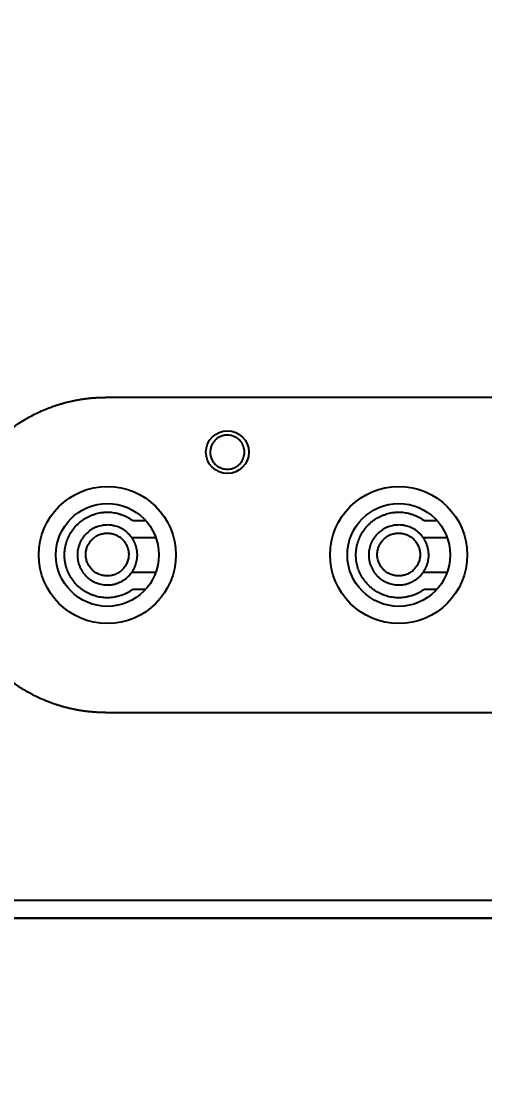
# Model space of a CAD drawing. Extents: x 2759 to 9191, y -64 to 2464.
# Drawn here: x 3125.8 to 3152.8, y 654.8 to 716.3 of the extents above; entities that cross this region are included whole.
import ezdxf

# ---------------------------------------------------------------- set-up
doc = ezdxf.new("R2010")
doc.units = 0
doc.header["$LTSCALE"] = 20
doc.header["$MEASUREMENT"] = 0
doc.layers.get('0').update_dxf_attribs({"linetype": 'CONTINUOUS'})
doc.layers.get('DEFPOINTS').update_dxf_attribs({"linetype": 'CONTINUOUS'})
doc.styles.get("Standard").update_dxf_attribs({"font": 'NanumGothic.ttf'})
doc.dimstyles.get("Standard").update_dxf_attribs({"dimtxt": 2.7, "dimasz": 2.5, "dimexe": 1.5, "dimexo": 1.5, "dimgap": 1.5, "dimtad": 1, "dimdec": 0, "dimlfac": 10, "dimzin": 0, "dimdsep": 46, "dimtxsty": 'Standard', "dimcen": 0, "dimclrt": 2, "dimadec": 0, "dimazin": 0, "dimtfac": 1, "dimtdec": 0, "dimtmove": 0, "dimatfit": 3, "dimfxl": 0, "dimtolj": 1, "dimtzin": 0, "dimarcsym": 0})

# ---------------------------------------------------------------- blocks, each defined once
blk = doc.blocks.new('*D44')
at = {"color": 3, "lineweight": -2, "ltscale": 10}
for p, q in [((2915.782, 663.435), (2915.782, 155.76)), ((3200.782, 205.096), (3200.782, 155.76)), ((2935.782, 160.76), (3180.782, 160.76))]:
    blk.add_line(p, q, dxfattribs=at)
at = {"color": 3, "ltscale": 10}
for points in [[(2935.782, 164.093), (2935.782, 157.426), (2915.782, 160.76)], [(3180.782, 164.093), (3180.782, 157.426), (3200.782, 160.76)]]:
    blk.add_solid(points, dxfattribs=at)
at = {"layer": 'DEFPOINTS', "color": 0, "ltscale": 10}
for p in [(2915.782, 664.935), (3200.782, 206.596), (3200.782, 160.76)]:
    blk.add_point(p, dxfattribs=at)
at = {"color": 2, "ltscale": 10, "insert": (3058.282, 184.368), "char_height": 25, "attachment_point": 5}
blk.add_mtext('\\A1;285', dxfattribs=at)
blk = doc.blocks.new('*D43')
at = {"color": 3, "linetype": 'ByBlock', "lineweight": -2}
for p, q in [((3600.371, 707.347), (3600.371, 30.904)), ((2895.782, 282.187), (2895.782, 30.904)), ((2915.782, 35.904), (3580.371, 35.904))]:
    blk.add_line(p, q, dxfattribs=at)
at = {"color": 3}
for points in [[(2915.782, 39.238), (2915.782, 32.571), (2895.782, 35.904)], [(3580.371, 39.238), (3580.371, 32.571), (3600.371, 35.904)]]:
    blk.add_solid(points, dxfattribs=at)
at = {"layer": 'DEFPOINTS', "color": 0}
for p in [(3600.371, 708.847), (2895.782, 283.687), (3600.371, 35.904)]:
    blk.add_point(p, dxfattribs=at)
at = {"color": 2, "insert": (3244.56, 59.477), "char_height": 25, "attachment_point": 5}
blk.add_mtext('\\A1;705', dxfattribs=at)

msp = doc.modelspace()

# ---------------------------------------------------------------- linework, layer by layer
at = {"color": 7}
msp.add_line((2920.957, 663.935), (3584.337, 663.935), dxfattribs=at)
at = {"color": 7, "linetype": 'Continuous'}
for centre, radius in [((3137.784, 691.135), 1.25), ((3130.784, 685.135), 4), ((3147.784, 685.135), 4), ((3130.784, 685.135), 3), ((3147.784, 685.135), 3)]:
    msp.add_circle(centre, radius, dxfattribs=at)
for points, knots in [([(3112.197, 734.786), (3123.576, 730.862), (3134.956, 726.938), (3149.183, 722.032), (3152.029, 721.051), (3157.72, 719.089), (3163.412, 717.126), (3169.104, 715.164), (3174.795, 713.201), (3177.641, 712.22), (3186.179, 709.276), (3191.872, 707.313), (3203.256, 703.387), (3208.948, 701.425), (3220.333, 697.499), (3226.025, 695.536), (3234.564, 692.592), (3237.41, 691.61), (3243.102, 689.648), (3245.949, 688.666), (3248.795, 687.685)], [0, 0, 0, 0, 0.25, 0.25, 0.3125, 0.3125, 0.375, 0.4375, 0.4375, 0.5, 0.5, 0.625, 0.625, 0.75, 0.75, 0.875, 0.875, 0.9375, 0.9375, 1, 1, 1, 1]), ([(3248.316, 686.342), (3245.469, 687.324), (3242.622, 688.305), (3236.928, 690.268), (3234.081, 691.25), (3225.54, 694.194), (3219.846, 696.157), (3208.458, 700.083), (3202.765, 702.046), (3191.377, 705.972), (3185.683, 707.935), (3177.143, 710.879), (3174.296, 711.861), (3168.603, 713.823), (3162.909, 715.786), (3157.216, 717.748), (3151.523, 719.711), (3148.677, 720.692), (3134.445, 725.596), (3123.061, 729.52), (3111.679, 733.443)], [0, 0, 0, 0, 0.0625, 0.0625, 0.125, 0.125, 0.25, 0.25, 0.375, 0.375, 0.5, 0.5, 0.5625, 0.5625, 0.625, 0.6875, 0.6875, 0.75, 0.75, 1, 1, 1, 1]), ([(3148.827, 728.55), (3158.531, 725.206), (3168.235, 721.86), (3182.792, 716.842), (3187.644, 715.169), (3197.349, 711.823), (3202.201, 710.15), (3211.906, 706.803), (3216.758, 705.13), (3226.464, 701.784), (3231.316, 700.111), (3238.595, 697.602), (3241.021, 696.765), (3244.661, 695.51), (3245.874, 695.092), (3248.3, 694.256), (3249.514, 693.837), (3253.153, 692.583), (3255.58, 691.747), (3259.22, 690.492), (3260.433, 690.074), (3262.86, 689.239), (3264.073, 688.821), (3265.286, 688.403)], [0, 0, 0, 0, 0.25, 0.25, 0.375, 0.375, 0.5, 0.5, 0.625, 0.625, 0.75, 0.75, 0.8125, 0.8125, 0.84375, 0.84375, 0.875, 0.875, 0.9375, 0.9375, 0.96875, 0.96875, 1, 1, 1, 1]), ([(3264.944, 687.406), (3263.731, 687.824), (3262.518, 688.243), (3260.092, 689.079), (3258.879, 689.498), (3255.24, 690.752), (3252.814, 691.589), (3249.175, 692.843), (3247.962, 693.262), (3245.537, 694.098), (3244.324, 694.516), (3240.685, 695.771), (3238.259, 696.608), (3230.982, 699.117), (3226.13, 700.79), (3216.427, 704.136), (3211.575, 705.809), (3201.872, 709.154), (3197.021, 710.827), (3187.318, 714.173), (3182.466, 715.846), (3167.913, 720.864), (3158.21, 724.21), (3148.509, 727.555)], [0, 0, 0, 0, 0.03125, 0.03125, 0.0625, 0.0625, 0.125, 0.125, 0.15625, 0.15625, 0.1875, 0.1875, 0.25, 0.25, 0.375, 0.375, 0.5, 0.5, 0.625, 0.625, 0.75, 0.75, 1, 1, 1, 1]), ([(3130.684, 675.935), (3130.667, 675.935), (3130.635, 675.935), (3130.586, 675.936), (3130.537, 675.936), (3130.489, 675.937), (3130.44, 675.938), (3130.392, 675.94), (3130.343, 675.941), (3130.295, 675.943), (3130.246, 675.945), (3130.198, 675.948), (3130.149, 675.95), (3130.101, 675.953), (3130.053, 675.956), (3130.005, 675.959), (3129.957, 675.963), (3129.909, 675.967), (3129.861, 675.971), (3129.813, 675.975), (3129.765, 675.98), (3129.717, 675.985), (3129.669, 675.99), (3129.621, 675.995), (3129.574, 676.001), (3129.526, 676.007), (3129.478, 676.013), (3129.431, 676.019), (3129.383, 676.026), (3129.336, 676.033), (3129.288, 676.04), (3129.241, 676.047), (3129.193, 676.055), (3129.146, 676.063), (3129.099, 676.071), (3129.052, 676.079), (3129.005, 676.088), (3128.958, 676.097), (3128.911, 676.106), (3128.864, 676.115), (3128.817, 676.125), (3128.77, 676.135), (3128.723, 676.145), (3128.676, 676.155), (3128.629, 676.166), (3128.583, 676.176), (3128.536, 676.188), (3128.489, 676.199), (3128.443, 676.211), (3128.396, 676.222), (3128.35, 676.234), (3128.304, 676.247), (3128.257, 676.259), (3128.211, 676.272), (3128.165, 676.285), (3128.119, 676.299), (3128.072, 676.312), (3128.026, 676.326), (3127.98, 676.34), (3127.934, 676.355), (3127.888, 676.369), (3127.842, 676.384), (3127.797, 676.399), (3127.751, 676.414), (3127.705, 676.43), (3127.659, 676.446), (3127.614, 676.462), (3127.568, 676.478), (3127.523, 676.495), (3127.477, 676.512), (3127.432, 676.529), (3127.386, 676.546), (3127.341, 676.564), (3127.296, 676.582), (3127.25, 676.6), (3127.205, 676.618), (3126.951, 676.723), (3126.498, 676.931), (3125.868, 677.283), (3125.269, 677.683), (3124.703, 678.131), (3124.127, 678.665), (3123.559, 679.29), (3123.021, 680.013), (3122.558, 680.787), (3122.172, 681.605), (3121.866, 682.456), (3121.646, 683.33), (3121.513, 684.222), (3121.469, 685.126), (3121.511, 686.03), (3121.642, 686.922), (3121.861, 687.797), (3122.166, 688.65), (3122.551, 689.47), (3123.014, 690.245), (3123.551, 690.971), (3124.16, 691.643), (3124.83, 692.253), (3125.555, 692.793), (3126.331, 693.258), (3126.904, 693.529), (3127.241, 693.667), (3127.326, 693.701), (3127.411, 693.734), (3127.496, 693.766), (3127.582, 693.797), (3127.668, 693.827), (3127.753, 693.857), (3127.839, 693.885), (3127.925, 693.913), (3128.012, 693.94), (3128.098, 693.966), (3128.185, 693.991), (3128.272, 694.015), (3128.359, 694.038), (3128.446, 694.061), (3128.534, 694.082), (3128.621, 694.103), (3128.709, 694.123), (3128.797, 694.141), (3128.885, 694.159), (3128.973, 694.177), (3129.062, 694.193), (3129.15, 694.208), (3129.239, 694.223), (3129.328, 694.236), (3129.417, 694.249), (3129.506, 694.261), (3129.596, 694.272), (3129.686, 694.282), (3129.775, 694.291), (3129.865, 694.3), (3129.956, 694.307), (3130.046, 694.314), (3130.137, 694.319), (3130.227, 694.324), (3130.318, 694.328), (3130.409, 694.331), (3130.501, 694.333), (3130.592, 694.335), (3130.653, 694.335), (3130.684, 694.335)], [0, 0, 0, 0, 0.001688, 0.003374, 0.005059, 0.006743, 0.008424, 0.010104, 0.011783, 0.013461, 0.015137, 0.016812, 0.018485, 0.020158, 0.021829, 0.023499, 0.025168, 0.026836, 0.028503, 0.030169, 0.031834, 0.033498, 0.035162, 0.036825, 0.038487, 0.040148, 0.041809, 0.043469, 0.045129, 0.046788, 0.048447, 0.050105, 0.051764, 0.053421, 0.055079, 0.056736, 0.058394, 0.060051, 0.061708, 0.063365, 0.065022, 0.066679, 0.068337, 0.069994, 0.071652, 0.07331, 0.074968, 0.076627, 0.078286, 0.079946, 0.081606, 0.083266, 0.084928, 0.08659, 0.088252, 0.089915, 0.091579, 0.093244, 0.09491, 0.096577, 0.098244, 0.099913, 0.101583, 0.103254, 0.104926, 0.106599, 0.108273, 0.109949, 0.111626, 0.113304, 0.114984, 0.116665, 0.118348, 0.120032, 0.121718, 0.123406, 0.125095, 0.150232, 0.17514, 0.199975, 0.224892, 0.250047, 0.281416, 0.312482, 0.343551, 0.374925, 0.406303, 0.437371, 0.468436, 0.499798, 0.531191, 0.562273, 0.593348, 0.624719, 0.656134, 0.687239, 0.71834, 0.749742, 0.78116, 0.81227, 0.843382, 0.874802, 0.877969, 0.881131, 0.884287, 0.887438, 0.890584, 0.893726, 0.896863, 0.899996, 0.903126, 0.906252, 0.909375, 0.912495, 0.915613, 0.918729, 0.921843, 0.924955, 0.928066, 0.931177, 0.934286, 0.937396, 0.940505, 0.943615, 0.946725, 0.949837, 0.952949, 0.956063, 0.959179, 0.962298, 0.965419, 0.968542, 0.971669, 0.974799, 0.977933, 0.981071, 0.984213, 0.98736, 0.990512, 0.993669, 0.996832, 1, 1, 1, 1]), ([(3181.884, 694.335), (3179.75, 694.335), (3177.617, 694.335), (3173.35, 694.335), (3166.95, 694.335), (3158.417, 694.335), (3152.017, 694.335), (3147.75, 694.335), (3145.617, 694.335), (3139.217, 694.335), (3134.95, 694.335), (3130.684, 694.335)], [0, 0, 0, 0, 0.125, 0.125, 0.25, 0.5, 0.625, 0.625, 0.75, 0.75, 1, 1, 1, 1]), ([(3137.784, 690.135), (3137.718, 690.135), (3137.653, 690.142), (3137.557, 690.162), (3137.525, 690.17), (3137.463, 690.189), (3137.432, 690.2), (3137.341, 690.238), (3137.283, 690.268), (3137.215, 690.313), (3137.202, 690.323), (3137.175, 690.342), (3137.162, 690.352), (3137.124, 690.383), (3137.099, 690.405), (3137.03, 690.474), (3136.989, 690.525), (3136.935, 690.607), (3136.918, 690.635), (3136.887, 690.693), (3136.859, 690.752), (3136.837, 690.813), (3136.823, 690.86), (3136.819, 690.876), (3136.811, 690.908), (3136.807, 690.924), (3136.79, 691.004), (3136.784, 691.069), (3136.784, 691.167), (3136.785, 691.199), (3136.79, 691.248), (3136.792, 691.264), (3136.797, 691.297), (3136.8, 691.313), (3136.816, 691.393), (3136.835, 691.456), (3136.867, 691.531), (3136.873, 691.546), (3136.887, 691.576), (3136.895, 691.591), (3136.918, 691.634), (3136.934, 691.662), (3136.988, 691.744), (3137.029, 691.795), (3137.087, 691.853), (3137.099, 691.864), (3137.124, 691.886), (3137.161, 691.918), (3137.227, 691.967), (3137.283, 692), (3137.326, 692.023), (3137.341, 692.03), (3137.371, 692.044), (3137.386, 692.051), (3137.462, 692.083), (3137.524, 692.102), (3137.62, 692.121), (3137.652, 692.126), (3137.718, 692.133), (3137.751, 692.135), (3137.849, 692.135), (3137.913, 692.128), (3138.01, 692.109), (3138.042, 692.101), (3138.105, 692.082), (3138.166, 692.06), (3138.225, 692.032), (3138.268, 692.009), (3138.283, 692.001), (3138.311, 691.984), (3138.325, 691.975), (3138.394, 691.93), (3138.444, 691.889), (3138.513, 691.82), (3138.535, 691.796), (3138.566, 691.758), (3138.576, 691.745), (3138.596, 691.718), (3138.605, 691.705), (3138.65, 691.637), (3138.681, 691.579), (3138.712, 691.504), (3138.718, 691.488), (3138.729, 691.457), (3138.735, 691.442), (3138.749, 691.395), (3138.757, 691.363), (3138.777, 691.267), (3138.784, 691.203), (3138.784, 691.12), (3138.783, 691.104), (3138.782, 691.071), (3138.78, 691.055), (3138.775, 691.006), (3138.766, 690.942), (3138.75, 690.878), (3138.735, 690.831), (3138.73, 690.816), (3138.719, 690.785), (3138.713, 690.769), (3138.682, 690.693), (3138.651, 690.636), (3138.597, 690.554), (3138.578, 690.528), (3138.547, 690.489), (3138.536, 690.477), (3138.514, 690.452), (3138.503, 690.44), (3138.445, 690.383), (3138.395, 690.341), (3138.327, 690.296), (3138.313, 690.287), (3138.285, 690.27), (3138.27, 690.262), (3138.227, 690.239), (3138.197, 690.225), (3138.107, 690.188), (3138.045, 690.168), (3137.915, 690.142), (3137.85, 690.135), (3137.784, 690.135)], [0, 0, 0, 0, 0.03125, 0.03125, 0.046875, 0.046875, 0.0625, 0.0625, 0.09375, 0.09375, 0.101563, 0.101563, 0.109375, 0.109375, 0.125, 0.125, 0.15625, 0.15625, 0.171875, 0.171875, 0.1875, 0.203125, 0.203125, 0.210938, 0.210938, 0.21875, 0.21875, 0.25, 0.25, 0.265625, 0.265625, 0.273438, 0.273438, 0.28125, 0.28125, 0.3125, 0.3125, 0.320313, 0.320313, 0.328125, 0.328125, 0.34375, 0.34375, 0.375, 0.375, 0.382813, 0.382813, 0.390625, 0.40625, 0.421875, 0.421875, 0.429687, 0.429687, 0.4375, 0.4375, 0.46875, 0.46875, 0.484375, 0.484375, 0.5, 0.5, 0.53125, 0.53125, 0.546875, 0.546875, 0.5625, 0.578125, 0.578125, 0.585938, 0.585938, 0.59375, 0.59375, 0.625, 0.625, 0.640625, 0.640625, 0.648437, 0.648437, 0.65625, 0.65625, 0.6875, 0.6875, 0.695312, 0.695312, 0.703125, 0.703125, 0.71875, 0.71875, 0.75, 0.75, 0.757812, 0.757812, 0.765625, 0.765625, 0.78125, 0.796875, 0.796875, 0.804687, 0.804687, 0.8125, 0.8125, 0.84375, 0.84375, 0.859375, 0.859375, 0.867187, 0.867187, 0.875, 0.875, 0.90625, 0.90625, 0.914062, 0.914062, 0.921875, 0.921875, 0.9375, 0.9375, 0.96875, 0.96875, 1, 1, 1, 1]), ([(3132.282, 683.135), (3132.236, 683.101), (3132.188, 683.068), (3132.115, 683.022), (3132.091, 683.006), (3132.041, 682.977), (3132.016, 682.962), (3131.889, 682.893), (3131.68, 682.796), (3131.46, 682.728), (3131.319, 682.695), (3131.29, 682.689), (3131.233, 682.677), (3131.148, 682.662), (3131.004, 682.643), (3130.889, 682.637), (3130.801, 682.635), (3130.772, 682.635), (3130.714, 682.636), (3130.685, 682.637), (3130.541, 682.645), (3130.427, 682.659), (3130.202, 682.703), (3130.091, 682.733), (3129.954, 682.78), (3129.926, 682.79), (3129.872, 682.81), (3129.792, 682.842), (3129.713, 682.878), (3129.559, 682.955), (3129.461, 683.013), (3129.318, 683.111), (3129.271, 683.145), (3129.203, 683.199), (3129.18, 683.217), (3129.136, 683.255), (3129.115, 683.274), (3129.008, 683.371), (3128.93, 683.454), (3128.784, 683.631), (3128.718, 683.725), (3128.642, 683.849), (3128.627, 683.874), (3128.599, 683.924), (3128.558, 684), (3128.52, 684.078), (3128.451, 684.235), (3128.412, 684.343), (3128.373, 684.482), (3128.365, 684.51), (3128.351, 684.566), (3128.345, 684.594), (3128.326, 684.679), (3128.316, 684.736), (3128.292, 684.906), (3128.284, 685.021), (3128.284, 685.192), (3128.286, 685.25), (3128.292, 685.336), (3128.295, 685.365), (3128.301, 685.422), (3128.305, 685.451), (3128.325, 685.594), (3128.35, 685.707), (3128.413, 685.927), (3128.452, 686.035), (3128.51, 686.168), (3128.522, 686.194), (3128.547, 686.246), (3128.56, 686.272), (3128.6, 686.349), (3128.629, 686.399), (3128.719, 686.546), (3128.785, 686.64), (3128.894, 686.773), (3128.932, 686.816), (3128.992, 686.879), (3129.012, 686.9), (3129.054, 686.94), (3129.075, 686.96), (3129.182, 687.058), (3129.273, 687.129), (3129.462, 687.258), (3129.561, 687.316), (3129.691, 687.381), (3129.717, 687.393), (3129.77, 687.418), (3129.85, 687.452), (3129.931, 687.483), (3130.094, 687.538), (3130.205, 687.568), (3130.374, 687.601), (3130.431, 687.61), (3130.518, 687.621), (3130.547, 687.624), (3130.604, 687.629), (3130.633, 687.631), (3130.777, 687.638), (3130.892, 687.635), (3131.12, 687.614), (3131.234, 687.595), (3131.375, 687.562), (3131.403, 687.555), (3131.459, 687.54), (3131.542, 687.516), (3131.624, 687.487), (3131.785, 687.426), (3131.889, 687.377), (3132.04, 687.294), (3132.09, 687.265), (3132.188, 687.202), (3132.236, 687.169), (3132.282, 687.135)], [0, 0, 0, 0, 0.015625, 0.015625, 0.023438, 0.023438, 0.03125, 0.03125, 0.0625, 0.09375, 0.09375, 0.101563, 0.101563, 0.109375, 0.125, 0.140625, 0.140625, 0.148437, 0.148437, 0.15625, 0.15625, 0.1875, 0.1875, 0.21875, 0.21875, 0.226562, 0.226562, 0.234375, 0.25, 0.25, 0.28125, 0.28125, 0.296875, 0.296875, 0.304687, 0.304687, 0.3125, 0.3125, 0.34375, 0.34375, 0.375, 0.375, 0.382812, 0.382812, 0.390625, 0.40625, 0.40625, 0.4375, 0.4375, 0.445312, 0.445312, 0.453125, 0.453125, 0.46875, 0.46875, 0.5, 0.5, 0.515625, 0.515625, 0.523437, 0.523437, 0.53125, 0.53125, 0.5625, 0.5625, 0.59375, 0.59375, 0.601562, 0.601562, 0.609375, 0.609375, 0.625, 0.625, 0.65625, 0.65625, 0.671875, 0.671875, 0.679687, 0.679687, 0.6875, 0.6875, 0.71875, 0.71875, 0.75, 0.75, 0.757812, 0.757812, 0.765625, 0.78125, 0.78125, 0.8125, 0.8125, 0.828125, 0.828125, 0.835937, 0.835937, 0.84375, 0.84375, 0.875, 0.875, 0.90625, 0.90625, 0.914062, 0.914062, 0.921875, 0.9375, 0.9375, 0.96875, 0.96875, 0.984375, 0.984375, 1, 1, 1, 1]), ([(3149.282, 683.135), (3149.236, 683.101), (3149.188, 683.068), (3149.115, 683.022), (3149.091, 683.006), (3149.041, 682.977), (3149.016, 682.962), (3148.889, 682.893), (3148.68, 682.796), (3148.46, 682.728), (3148.319, 682.695), (3148.29, 682.689), (3148.233, 682.677), (3148.148, 682.662), (3148.004, 682.643), (3147.889, 682.637), (3147.802, 682.635), (3147.772, 682.635), (3147.714, 682.636), (3147.685, 682.637), (3147.541, 682.645), (3147.427, 682.659), (3147.202, 682.703), (3147.091, 682.733), (3146.954, 682.78), (3146.927, 682.79), (3146.872, 682.81), (3146.792, 682.842), (3146.713, 682.878), (3146.559, 682.955), (3146.461, 683.013), (3146.318, 683.111), (3146.271, 683.145), (3146.203, 683.199), (3146.18, 683.217), (3146.136, 683.255), (3146.115, 683.274), (3146.008, 683.371), (3145.93, 683.454), (3145.784, 683.631), (3145.718, 683.725), (3145.642, 683.849), (3145.627, 683.874), (3145.599, 683.924), (3145.558, 684), (3145.52, 684.078), (3145.451, 684.236), (3145.412, 684.343), (3145.373, 684.482), (3145.365, 684.51), (3145.351, 684.566), (3145.345, 684.594), (3145.326, 684.679), (3145.316, 684.736), (3145.292, 684.907), (3145.284, 685.021), (3145.284, 685.193), (3145.286, 685.25), (3145.292, 685.336), (3145.295, 685.365), (3145.301, 685.422), (3145.305, 685.451), (3145.325, 685.595), (3145.35, 685.707), (3145.413, 685.928), (3145.452, 686.036), (3145.51, 686.168), (3145.522, 686.194), (3145.547, 686.246), (3145.56, 686.272), (3145.601, 686.349), (3145.629, 686.399), (3145.719, 686.546), (3145.785, 686.64), (3145.894, 686.773), (3145.932, 686.816), (3145.992, 686.879), (3146.012, 686.9), (3146.054, 686.94), (3146.075, 686.96), (3146.182, 687.058), (3146.272, 687.129), (3146.462, 687.258), (3146.561, 687.316), (3146.691, 687.381), (3146.717, 687.393), (3146.77, 687.418), (3146.85, 687.452), (3146.93, 687.483), (3147.094, 687.538), (3147.205, 687.568), (3147.374, 687.601), (3147.431, 687.61), (3147.517, 687.621), (3147.546, 687.624), (3147.604, 687.629), (3147.633, 687.631), (3147.777, 687.638), (3147.892, 687.635), (3148.12, 687.614), (3148.234, 687.595), (3148.375, 687.562), (3148.403, 687.555), (3148.459, 687.54), (3148.542, 687.516), (3148.624, 687.487), (3148.785, 687.426), (3148.889, 687.377), (3149.04, 687.294), (3149.09, 687.265), (3149.188, 687.202), (3149.236, 687.169), (3149.282, 687.135)], [0, 0, 0, 0, 0.015625, 0.015625, 0.023437, 0.023437, 0.03125, 0.03125, 0.0625, 0.09375, 0.09375, 0.101562, 0.101562, 0.109375, 0.125, 0.140625, 0.140625, 0.148437, 0.148437, 0.15625, 0.15625, 0.1875, 0.1875, 0.21875, 0.21875, 0.226563, 0.226563, 0.234375, 0.25, 0.25, 0.28125, 0.28125, 0.296875, 0.296875, 0.304688, 0.304688, 0.3125, 0.3125, 0.34375, 0.34375, 0.375, 0.375, 0.382813, 0.382813, 0.390625, 0.40625, 0.40625, 0.4375, 0.4375, 0.445313, 0.445313, 0.453125, 0.453125, 0.46875, 0.46875, 0.5, 0.5, 0.515625, 0.515625, 0.523438, 0.523438, 0.53125, 0.53125, 0.5625, 0.5625, 0.59375, 0.59375, 0.601563, 0.601563, 0.609375, 0.609375, 0.625, 0.625, 0.65625, 0.65625, 0.671875, 0.671875, 0.679688, 0.679688, 0.6875, 0.6875, 0.71875, 0.71875, 0.75, 0.75, 0.757813, 0.757813, 0.765625, 0.78125, 0.78125, 0.8125, 0.8125, 0.828125, 0.828125, 0.835938, 0.835938, 0.84375, 0.84375, 0.875, 0.875, 0.90625, 0.90625, 0.914063, 0.914063, 0.921875, 0.9375, 0.9375, 0.96875, 0.96875, 0.984375, 0.984375, 1, 1, 1, 1]), ([(3132.533, 685.1), (3132.531, 684.984), (3132.517, 684.871), (3132.481, 684.703), (3132.465, 684.648), (3132.439, 684.565), (3132.429, 684.538), (3132.409, 684.484), (3132.398, 684.458), (3132.34, 684.327), (3132.285, 684.228), (3132.202, 684.11), (3132.185, 684.087), (3132.15, 684.041), (3132.132, 684.019), (3132.076, 683.953), (3131.997, 683.87), (3131.911, 683.796), (3131.844, 683.743), (3131.821, 683.725), (3131.774, 683.692), (3131.75, 683.676), (3131.629, 683.598), (3131.527, 683.547), (3131.367, 683.484), (3131.313, 683.466), (3131.23, 683.443), (3131.202, 683.436), (3131.146, 683.423), (3131.118, 683.417), (3130.977, 683.392), (3130.863, 683.383), (3130.72, 683.386), (3130.691, 683.387), (3130.634, 683.391), (3130.605, 683.394), (3130.519, 683.404), (3130.463, 683.414), (3130.296, 683.451), (3130.187, 683.486), (3130.055, 683.544), (3130.029, 683.556), (3129.977, 683.582), (3129.952, 683.595), (3129.877, 683.637), (3129.781, 683.698), (3129.69, 683.768), (3129.625, 683.823), (3129.604, 683.843), (3129.562, 683.882), (3129.541, 683.903), (3129.442, 684.006), (3129.371, 684.096), (3129.279, 684.24), (3129.25, 684.29), (3129.211, 684.367), (3129.199, 684.393), (3129.175, 684.445), (3129.164, 684.472), (3129.112, 684.605), (3129.081, 684.714), (3129.056, 684.856), (3129.052, 684.884), (3129.044, 684.941), (3129.041, 684.97), (3129.035, 685.056), (3129.033, 685.114), (3129.035, 685.2), (3129.036, 685.229), (3129.04, 685.286), (3129.043, 685.315), (3129.053, 685.401), (3129.063, 685.457), (3129.1, 685.624), (3129.135, 685.732), (3129.193, 685.864), (3129.205, 685.891), (3129.231, 685.942), (3129.244, 685.967), (3129.286, 686.042), (3129.347, 686.139), (3129.417, 686.229), (3129.472, 686.294), (3129.492, 686.316), (3129.531, 686.358), (3129.552, 686.378), (3129.655, 686.478), (3129.745, 686.548), (3129.889, 686.64), (3129.939, 686.669), (3130.042, 686.721), (3130.095, 686.745), (3130.254, 686.807), (3130.364, 686.838), (3130.506, 686.863), (3130.534, 686.867), (3130.591, 686.875), (3130.62, 686.878), (3130.706, 686.884), (3130.82, 686.888), (3130.934, 686.88), (3131.019, 686.869), (3131.047, 686.865), (3131.104, 686.856), (3131.132, 686.85), (3131.273, 686.819), (3131.382, 686.784), (3131.538, 686.715), (3131.59, 686.69), (3131.665, 686.647), (3131.69, 686.633), (3131.739, 686.602), (3131.763, 686.586), (3131.88, 686.504), (3131.966, 686.43), (3132.066, 686.327), (3132.085, 686.306), (3132.123, 686.262), (3132.141, 686.24), (3132.195, 686.172), (3132.228, 686.125), (3132.32, 685.981), (3132.372, 685.88), (3132.424, 685.746), (3132.434, 685.718), (3132.452, 685.664), (3132.461, 685.636), (3132.484, 685.554), (3132.509, 685.443), (3132.524, 685.33), (3132.531, 685.244), (3132.532, 685.215), (3132.534, 685.158), (3132.534, 685.129), (3132.533, 685.1)], [0, 0, 0, 0, 0.03125, 0.03125, 0.046875, 0.046875, 0.054687, 0.054687, 0.0625, 0.0625, 0.09375, 0.09375, 0.101562, 0.101562, 0.109375, 0.109375, 0.125, 0.140625, 0.140625, 0.148437, 0.148437, 0.15625, 0.15625, 0.1875, 0.1875, 0.203125, 0.203125, 0.210937, 0.210937, 0.21875, 0.21875, 0.25, 0.25, 0.257812, 0.257812, 0.265625, 0.265625, 0.28125, 0.28125, 0.3125, 0.3125, 0.320312, 0.320312, 0.328125, 0.328125, 0.34375, 0.359375, 0.359375, 0.367187, 0.367187, 0.375, 0.375, 0.40625, 0.40625, 0.421875, 0.421875, 0.429687, 0.429687, 0.4375, 0.4375, 0.46875, 0.46875, 0.476562, 0.476562, 0.484375, 0.484375, 0.5, 0.5, 0.507812, 0.507812, 0.515625, 0.515625, 0.53125, 0.53125, 0.5625, 0.5625, 0.570312, 0.570312, 0.578125, 0.578125, 0.59375, 0.609375, 0.609375, 0.617187, 0.617187, 0.625, 0.625, 0.65625, 0.65625, 0.671875, 0.671875, 0.6875, 0.6875, 0.71875, 0.71875, 0.726562, 0.726562, 0.734375, 0.734375, 0.75, 0.765625, 0.765625, 0.773437, 0.773437, 0.78125, 0.78125, 0.8125, 0.8125, 0.828125, 0.828125, 0.835937, 0.835937, 0.84375, 0.84375, 0.875, 0.875, 0.882812, 0.882812, 0.890625, 0.890625, 0.90625, 0.90625, 0.9375, 0.9375, 0.945312, 0.945312, 0.953125, 0.953125, 0.96875, 0.984375, 0.984375, 0.992187, 0.992187, 1, 1, 1, 1]), ([(3149.533, 685.1), (3149.531, 684.984), (3149.517, 684.871), (3149.481, 684.703), (3149.465, 684.648), (3149.439, 684.565), (3149.429, 684.538), (3149.409, 684.484), (3149.398, 684.458), (3149.34, 684.327), (3149.285, 684.228), (3149.202, 684.11), (3149.185, 684.087), (3149.15, 684.041), (3149.132, 684.019), (3149.076, 683.953), (3148.997, 683.87), (3148.911, 683.796), (3148.844, 683.743), (3148.821, 683.725), (3148.774, 683.692), (3148.75, 683.676), (3148.629, 683.598), (3148.527, 683.547), (3148.367, 683.484), (3148.313, 683.466), (3148.23, 683.443), (3148.202, 683.436), (3148.146, 683.423), (3148.117, 683.417), (3147.976, 683.392), (3147.863, 683.383), (3147.72, 683.386), (3147.691, 683.387), (3147.634, 683.391), (3147.605, 683.394), (3147.519, 683.404), (3147.462, 683.414), (3147.295, 683.451), (3147.187, 683.486), (3147.055, 683.544), (3147.028, 683.556), (3146.977, 683.582), (3146.952, 683.595), (3146.877, 683.637), (3146.78, 683.698), (3146.69, 683.768), (3146.625, 683.824), (3146.603, 683.843), (3146.561, 683.883), (3146.541, 683.903), (3146.441, 684.007), (3146.371, 684.096), (3146.279, 684.241), (3146.25, 684.29), (3146.211, 684.368), (3146.198, 684.394), (3146.175, 684.446), (3146.164, 684.472), (3146.112, 684.606), (3146.081, 684.715), (3146.056, 684.856), (3146.051, 684.885), (3146.044, 684.942), (3146.041, 684.971), (3146.035, 685.057), (3146.033, 685.114), (3146.035, 685.201), (3146.036, 685.229), (3146.04, 685.287), (3146.043, 685.316), (3146.053, 685.401), (3146.063, 685.458), (3146.1, 685.625), (3146.135, 685.733), (3146.193, 685.865), (3146.205, 685.892), (3146.231, 685.943), (3146.245, 685.968), (3146.287, 686.043), (3146.347, 686.14), (3146.417, 686.23), (3146.473, 686.295), (3146.492, 686.317), (3146.532, 686.359), (3146.553, 686.379), (3146.656, 686.478), (3146.746, 686.549), (3146.89, 686.641), (3146.94, 686.67), (3147.043, 686.722), (3147.096, 686.745), (3147.256, 686.807), (3147.365, 686.838), (3147.507, 686.863), (3147.535, 686.868), (3147.593, 686.875), (3147.621, 686.878), (3147.707, 686.884), (3147.821, 686.888), (3147.935, 686.88), (3148.02, 686.869), (3148.049, 686.865), (3148.105, 686.856), (3148.134, 686.85), (3148.275, 686.819), (3148.383, 686.783), (3148.54, 686.714), (3148.591, 686.689), (3148.666, 686.647), (3148.691, 686.632), (3148.74, 686.601), (3148.764, 686.585), (3148.881, 686.503), (3148.968, 686.429), (3149.067, 686.326), (3149.086, 686.304), (3149.124, 686.261), (3149.142, 686.239), (3149.196, 686.171), (3149.229, 686.124), (3149.321, 685.98), (3149.372, 685.878), (3149.425, 685.744), (3149.435, 685.717), (3149.453, 685.662), (3149.461, 685.635), (3149.484, 685.552), (3149.497, 685.497), (3149.527, 685.329), (3149.536, 685.215), (3149.533, 685.1)], [0, 0, 0, 0, 0.03125, 0.03125, 0.046875, 0.046875, 0.054687, 0.054687, 0.0625, 0.0625, 0.09375, 0.09375, 0.101562, 0.101562, 0.109375, 0.109375, 0.125, 0.140625, 0.140625, 0.148437, 0.148437, 0.15625, 0.15625, 0.1875, 0.1875, 0.203125, 0.203125, 0.210937, 0.210937, 0.21875, 0.21875, 0.25, 0.25, 0.257812, 0.257812, 0.265625, 0.265625, 0.28125, 0.28125, 0.3125, 0.3125, 0.320312, 0.320312, 0.328125, 0.328125, 0.34375, 0.359375, 0.359375, 0.367187, 0.367187, 0.375, 0.375, 0.40625, 0.40625, 0.421875, 0.421875, 0.429687, 0.429687, 0.4375, 0.4375, 0.46875, 0.46875, 0.476562, 0.476562, 0.484375, 0.484375, 0.5, 0.5, 0.507812, 0.507812, 0.515625, 0.515625, 0.53125, 0.53125, 0.5625, 0.5625, 0.570312, 0.570312, 0.578125, 0.578125, 0.59375, 0.609375, 0.609375, 0.617187, 0.617187, 0.625, 0.625, 0.65625, 0.65625, 0.671875, 0.671875, 0.6875, 0.6875, 0.71875, 0.71875, 0.726562, 0.726562, 0.734375, 0.734375, 0.75, 0.765625, 0.765625, 0.773437, 0.773437, 0.78125, 0.78125, 0.8125, 0.8125, 0.828125, 0.828125, 0.835937, 0.835937, 0.84375, 0.84375, 0.875, 0.875, 0.882812, 0.882812, 0.890625, 0.890625, 0.90625, 0.90625, 0.9375, 0.9375, 0.945312, 0.945312, 0.953125, 0.953125, 0.96875, 0.96875, 1, 1, 1, 1]), ([(3132.027, 685.135), (3132.028, 685.176), (3132.027, 685.217), (3132.02, 685.299), (3132.01, 685.38), (3131.992, 685.459), (3131.975, 685.518), (3131.969, 685.538), (3131.956, 685.577), (3131.949, 685.596), (3131.912, 685.692), (3131.875, 685.764), (3131.809, 685.867), (3131.785, 685.901), (3131.747, 685.949), (3131.734, 685.965), (3131.707, 685.996), (3131.693, 686.011), (3131.622, 686.085), (3131.56, 686.138), (3131.477, 686.196), (3131.46, 686.208), (3131.425, 686.23), (3131.407, 686.24), (3131.353, 686.27), (3131.317, 686.289), (3131.205, 686.338), (3131.127, 686.363), (3131.027, 686.385), (3131.006, 686.389), (3130.966, 686.396), (3130.945, 686.399), (3130.885, 686.406), (3130.803, 686.412), (3130.722, 686.41), (3130.66, 686.405), (3130.64, 686.403), (3130.599, 686.398), (3130.579, 686.394), (3130.478, 686.376), (3130.399, 686.354), (3130.285, 686.31), (3130.248, 686.293), (3130.174, 686.256), (3130.138, 686.235), (3130.035, 686.169), (3129.971, 686.119), (3129.897, 686.048), (3129.883, 686.033), (3129.854, 686.003), (3129.813, 685.958), (3129.751, 685.877), (3129.707, 685.808), (3129.677, 685.755), (3129.668, 685.736), (3129.649, 685.7), (3129.641, 685.681), (3129.599, 685.587), (3129.574, 685.509), (3129.548, 685.39), (3129.541, 685.35), (3129.533, 685.288), (3129.532, 685.268), (3129.529, 685.227), (3129.528, 685.206), (3129.526, 685.145), (3129.528, 685.104), (3129.534, 685.022), (3129.539, 684.981), (3129.561, 684.86), (3129.583, 684.781), (3129.62, 684.686), (3129.628, 684.668), (3129.645, 684.63), (3129.654, 684.612), (3129.682, 684.556), (3129.702, 684.521), (3129.768, 684.418), (3129.818, 684.354), (3129.889, 684.28), (3129.904, 684.265), (3129.934, 684.237), (3129.98, 684.196), (3130.06, 684.134), (3130.129, 684.09), (3130.183, 684.06), (3130.201, 684.051), (3130.238, 684.032), (3130.256, 684.024), (3130.351, 683.982), (3130.428, 683.957), (3130.548, 683.931), (3130.588, 683.924), (3130.649, 683.917), (3130.67, 683.915), (3130.711, 683.912), (3130.731, 683.911), (3130.834, 683.909), (3130.915, 683.915), (3131.016, 683.933), (3131.036, 683.937), (3131.076, 683.946), (3131.096, 683.951), (3131.155, 683.968), (3131.194, 683.981), (3131.308, 684.025), (3131.381, 684.062), (3131.468, 684.118), (3131.485, 684.129), (3131.518, 684.153), (3131.567, 684.19), (3131.644, 684.257), (3131.7, 684.316), (3131.754, 684.378), (3131.779, 684.411), (3131.849, 684.512), (3131.889, 684.583), (3131.938, 684.695), (3131.953, 684.733), (3131.979, 684.812), (3131.989, 684.851), (3132.016, 684.971), (3132.026, 685.052), (3132.027, 685.135)], [0, 0, 0, 0, 0.015625, 0.015625, 0.03125, 0.046875, 0.046875, 0.054687, 0.054687, 0.0625, 0.0625, 0.09375, 0.09375, 0.109375, 0.109375, 0.117187, 0.117187, 0.125, 0.125, 0.15625, 0.15625, 0.164062, 0.164062, 0.171875, 0.171875, 0.1875, 0.1875, 0.21875, 0.21875, 0.226562, 0.226562, 0.234375, 0.234375, 0.25, 0.265625, 0.265625, 0.273437, 0.273437, 0.28125, 0.28125, 0.3125, 0.3125, 0.328125, 0.328125, 0.34375, 0.34375, 0.375, 0.375, 0.382812, 0.382812, 0.390625, 0.40625, 0.421875, 0.421875, 0.429687, 0.429687, 0.4375, 0.4375, 0.46875, 0.46875, 0.484375, 0.484375, 0.492187, 0.492187, 0.5, 0.5, 0.515625, 0.515625, 0.53125, 0.53125, 0.5625, 0.5625, 0.570312, 0.570312, 0.578125, 0.578125, 0.59375, 0.59375, 0.625, 0.625, 0.632812, 0.632812, 0.640625, 0.65625, 0.671875, 0.671875, 0.679687, 0.679687, 0.6875, 0.6875, 0.71875, 0.71875, 0.734375, 0.734375, 0.742187, 0.742187, 0.75, 0.75, 0.78125, 0.78125, 0.789062, 0.789062, 0.796875, 0.796875, 0.8125, 0.8125, 0.84375, 0.84375, 0.851562, 0.851562, 0.859375, 0.875, 0.890625, 0.890625, 0.90625, 0.90625, 0.9375, 0.9375, 0.953125, 0.953125, 0.96875, 0.96875, 1, 1, 1, 1]), ([(3149.03, 685.135), (3149.031, 685.176), (3149.029, 685.217), (3149.023, 685.299), (3149.013, 685.38), (3148.994, 685.459), (3148.978, 685.518), (3148.972, 685.538), (3148.959, 685.577), (3148.952, 685.596), (3148.914, 685.692), (3148.877, 685.765), (3148.811, 685.867), (3148.788, 685.901), (3148.75, 685.949), (3148.736, 685.965), (3148.709, 685.996), (3148.696, 686.011), (3148.625, 686.085), (3148.563, 686.138), (3148.479, 686.196), (3148.462, 686.208), (3148.427, 686.23), (3148.409, 686.24), (3148.356, 686.27), (3148.319, 686.289), (3148.207, 686.338), (3148.129, 686.363), (3148.029, 686.385), (3148.009, 686.389), (3147.968, 686.396), (3147.948, 686.399), (3147.887, 686.406), (3147.806, 686.412), (3147.724, 686.41), (3147.663, 686.405), (3147.642, 686.403), (3147.601, 686.397), (3147.581, 686.394), (3147.48, 686.376), (3147.401, 686.354), (3147.287, 686.31), (3147.25, 686.293), (3147.176, 686.256), (3147.141, 686.235), (3147.038, 686.169), (3146.973, 686.119), (3146.899, 686.048), (3146.885, 686.033), (3146.857, 686.003), (3146.815, 685.957), (3146.753, 685.877), (3146.71, 685.808), (3146.68, 685.754), (3146.67, 685.736), (3146.652, 685.7), (3146.643, 685.681), (3146.602, 685.587), (3146.577, 685.509), (3146.55, 685.39), (3146.543, 685.349), (3146.536, 685.288), (3146.534, 685.268), (3146.531, 685.227), (3146.53, 685.206), (3146.529, 685.145), (3146.53, 685.104), (3146.537, 685.022), (3146.542, 684.981), (3146.564, 684.86), (3146.586, 684.781), (3146.623, 684.686), (3146.631, 684.667), (3146.647, 684.63), (3146.656, 684.611), (3146.684, 684.556), (3146.705, 684.521), (3146.771, 684.418), (3146.821, 684.354), (3146.892, 684.28), (3146.907, 684.265), (3146.937, 684.237), (3146.983, 684.196), (3147.063, 684.133), (3147.132, 684.09), (3147.186, 684.06), (3147.204, 684.051), (3147.241, 684.032), (3147.259, 684.023), (3147.354, 683.982), (3147.431, 683.957), (3147.55, 683.931), (3147.591, 683.924), (3147.652, 683.916), (3147.673, 683.915), (3147.714, 683.912), (3147.734, 683.911), (3147.836, 683.909), (3147.918, 683.915), (3148.019, 683.933), (3148.039, 683.937), (3148.079, 683.946), (3148.099, 683.951), (3148.158, 683.968), (3148.197, 683.981), (3148.311, 684.026), (3148.384, 684.062), (3148.47, 684.118), (3148.488, 684.129), (3148.521, 684.153), (3148.57, 684.19), (3148.647, 684.257), (3148.703, 684.316), (3148.756, 684.379), (3148.782, 684.411), (3148.852, 684.512), (3148.892, 684.583), (3148.941, 684.695), (3148.956, 684.734), (3148.981, 684.812), (3148.992, 684.852), (3149.018, 684.971), (3149.028, 685.052), (3149.03, 685.135)], [0, 0, 0, 0, 0.015625, 0.015625, 0.03125, 0.046875, 0.046875, 0.054688, 0.054688, 0.0625, 0.0625, 0.09375, 0.09375, 0.109375, 0.109375, 0.117188, 0.117188, 0.125, 0.125, 0.15625, 0.15625, 0.164063, 0.164063, 0.171875, 0.171875, 0.1875, 0.1875, 0.21875, 0.21875, 0.226563, 0.226563, 0.234375, 0.234375, 0.25, 0.265625, 0.265625, 0.273438, 0.273438, 0.28125, 0.28125, 0.3125, 0.3125, 0.328125, 0.328125, 0.34375, 0.34375, 0.375, 0.375, 0.382813, 0.382813, 0.390625, 0.40625, 0.421875, 0.421875, 0.429688, 0.429688, 0.4375, 0.4375, 0.46875, 0.46875, 0.484375, 0.484375, 0.492188, 0.492188, 0.5, 0.5, 0.515625, 0.515625, 0.53125, 0.53125, 0.5625, 0.5625, 0.570312, 0.570312, 0.578125, 0.578125, 0.59375, 0.59375, 0.625, 0.625, 0.632812, 0.632812, 0.640625, 0.65625, 0.671875, 0.671875, 0.679687, 0.679687, 0.6875, 0.6875, 0.71875, 0.71875, 0.734375, 0.734375, 0.742187, 0.742187, 0.75, 0.75, 0.78125, 0.78125, 0.789062, 0.789062, 0.796875, 0.796875, 0.8125, 0.8125, 0.84375, 0.84375, 0.851562, 0.851562, 0.859375, 0.875, 0.890625, 0.890625, 0.90625, 0.90625, 0.9375, 0.9375, 0.953125, 0.953125, 0.96875, 0.96875, 1, 1, 1, 1]), ([(3130.684, 675.935), (3134.95, 675.935), (3139.217, 675.935), (3145.617, 675.935), (3147.75, 675.935), (3152.017, 675.935), (3158.417, 675.935), (3166.95, 675.935), (3173.35, 675.935), (3177.617, 675.935), (3179.75, 675.935), (3181.884, 675.935)], [0, 0, 0, 0, 0.25, 0.25, 0.375, 0.375, 0.5, 0.75, 0.875, 0.875, 1, 1, 1, 1]), ([(3106.133, 664.985), (3112.077, 664.985), (3118.021, 664.985), (3129.91, 664.985), (3135.854, 664.985), (3144.771, 664.985), (3147.744, 664.985), (3153.689, 664.985), (3156.661, 664.985), (3165.579, 664.985), (3171.524, 664.985), (3183.415, 664.985), (3192.333, 664.985), (3201.25, 664.985), (3207.196, 664.985), (3210.168, 664.985), (3219.086, 664.985), (3225.031, 664.985), (3233.949, 664.985), (3236.922, 664.985), (3242.867, 664.985), (3245.839, 664.985), (3248.812, 664.985)], [0, 0, 0, 0, 0.125, 0.125, 0.25, 0.25, 0.3125, 0.3125, 0.375, 0.375, 0.5, 0.5, 0.625, 0.6875, 0.6875, 0.75, 0.75, 0.875, 0.875, 0.9375, 0.9375, 1, 1, 1, 1]), ([(3260.771, 663.935), (3258.69, 663.935), (3256.609, 663.935), (3252.447, 663.935), (3250.366, 663.935), (3244.123, 663.935), (3239.961, 663.935), (3231.636, 663.935), (3227.474, 663.935), (3219.15, 663.935), (3214.988, 663.935), (3206.663, 663.935), (3198.339, 663.935), (3190.014, 663.935), (3177.528, 663.935), (3169.203, 663.935), (3156.717, 663.935), (3152.555, 663.935), (3144.23, 663.935), (3140.068, 663.935), (3131.745, 663.935), (3127.583, 663.935), (3119.26, 663.935), (3115.099, 663.935), (3108.858, 663.935), (3106.778, 663.935), (3102.617, 663.935), (3100.537, 663.935), (3094.297, 663.935), (3090.138, 663.935), (3081.822, 663.935), (3077.664, 663.935), (3069.352, 663.935), (3065.196, 663.935), (3061.043, 663.935)], [0, 0, 0, 0, 0.03125, 0.03125, 0.0625, 0.0625, 0.125, 0.125, 0.1875, 0.1875, 0.25, 0.25, 0.3125, 0.375, 0.375, 0.5, 0.5, 0.5625, 0.5625, 0.625, 0.625, 0.6875, 0.6875, 0.75, 0.75, 0.78125, 0.78125, 0.8125, 0.8125, 0.875, 0.875, 0.9375, 0.9375, 1, 1, 1, 1]), ([(3248.806, 663.935), (3245.834, 663.935), (3242.862, 663.935), (3236.918, 663.935), (3233.946, 663.935), (3225.03, 663.935), (3219.086, 663.935), (3210.17, 663.935), (3207.198, 663.935), (3201.254, 663.935), (3192.337, 663.935), (3183.421, 663.935), (3171.533, 663.935), (3165.589, 663.935), (3156.673, 663.935), (3153.701, 663.935), (3147.757, 663.935), (3144.785, 663.935), (3135.87, 663.935), (3129.926, 663.935), (3118.04, 663.935), (3112.097, 663.935), (3106.154, 663.935)], [0, 0, 0, 0, 0.0625, 0.0625, 0.125, 0.125, 0.25, 0.25, 0.3125, 0.3125, 0.375, 0.5, 0.5, 0.625, 0.625, 0.6875, 0.6875, 0.75, 0.75, 0.875, 0.875, 1, 1, 1, 1])]:
    msp.add_open_spline(points, degree=3, knots=knots, dxfattribs=at)
for points in [[(3111.708, 733.368), (3126.657, 728.214), (3156.667, 717.865), (3201.933, 702.257), (3232.458, 691.731), (3247.792, 686.444)], [(3132.963, 687.135), (3132.736, 687.135), (3132.509, 687.135), (3132.282, 687.135)], [(3149.963, 687.135), (3149.736, 687.135), (3149.509, 687.135), (3149.282, 687.135)], [(3133.568, 686.135), (3133.119, 686.135), (3132.669, 686.135), (3132.22, 686.135)], [(3150.568, 686.135), (3150.119, 686.135), (3149.669, 686.135), (3149.22, 686.135)], [(3132.22, 684.135), (3132.679, 684.135), (3133.137, 684.135), (3133.596, 684.135)], [(3149.22, 684.135), (3149.679, 684.135), (3150.137, 684.135), (3150.596, 684.135)], [(3132.282, 683.135), (3132.519, 683.135), (3132.757, 683.135), (3132.994, 683.135)], [(3149.282, 683.135), (3149.519, 683.135), (3149.757, 683.135), (3149.994, 683.135)]]:
    msp.add_open_spline(points, degree=3, dxfattribs=at)

# ---------------------------------------------------------------- dimensions: what is measured, and where the dimension line sits
dim = msp.add_linear_dim(base=(3600.371, 35.904), p1=(2895.782, 283.687), p2=(3600.371, 708.847), dimstyle='Standard', override={"dimtxt": 25, "dimasz": 20, "dimexe": 5, "dimgap": 10, "dimlfac": 1, "dimzin": 12, "dimclrd": 3, "dimclre": 3, "dimazin": 2, "dimarcsym": 1})
dim.commit()
dim.dimension.update_dxf_attribs({"geometry": '*D43', "text_midpoint": (3244.56, 35.904), "dimtype": 160})
at = {"color": 7, "ltscale": 10}
dim = msp.add_linear_dim(base=(3200.782, 160.76), p1=(2915.782, 664.935), p2=(3200.782, 206.596), dimstyle='Standard', override={"dimtxt": 25, "dimasz": 20, "dimexe": 5, "dimgap": 10, "dimlfac": 1, "dimclrd": 3, "dimclre": 3}, dxfattribs=at)
dim.commit()
dim.dimension.update_dxf_attribs({"geometry": '*D44', "text_midpoint": (3058.282, 184.368)})

doc.saveas('drawing.dxf')
